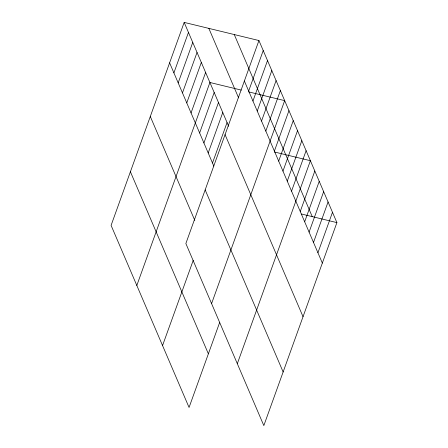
<?xml version="1.0" encoding="UTF-8"?>
<svg xmlns="http://www.w3.org/2000/svg" width="448" height="448" viewBox="0 0 448 448"><rect width="100%" height="100%" fill="white"/><g stroke="black" fill="none" stroke-linecap="round" stroke-linejoin="round"><path stroke-width="0.67" d="M258.938 40.538L185.858 243.527L263.827 425.6L336.907 222.611L258.938 40.538L184.173 22.4L111.093 225.389L189.062 407.462L219.744 322.246M173.897 72.873L188.462 32.413M178.181 82.886L192.746 42.426M182.47 92.898L197.036 52.444M186.76 102.911L201.326 62.457M191.05 112.93L205.615 72.47M136.819 285.471L209.905 82.482L241.265 90.093M199.623 132.955L214.189 92.495M203.913 142.968L218.478 102.514M208.202 152.981L222.768 112.526M212.492 162.999L227.058 122.539M248.662 91.011L263.228 50.551M162.551 345.559L193.234 260.344M252.946 101.024L267.512 60.57M257.236 111.037L271.802 70.582M261.526 121.055L276.091 80.595M265.815 131.068L280.381 90.608M211.585 303.61L284.67 100.621L248.623 91.879M274.389 151.094L288.954 110.639M278.678 161.106L293.244 120.652M282.968 171.125L297.534 130.665M287.258 181.138L301.823 140.678M291.542 191.15L306.107 150.69M237.317 363.698L310.397 160.709L274.355 151.962M300.25 211.484L314.815 171.024M304.668 221.799L319.234 181.339M309.086 232.114L323.652 191.66M313.505 242.435L328.07 201.975M317.923 252.75L332.489 212.296M301.532 214.026L336.907 222.611M234.265 34.552L312.234 216.625M244.373 80.998L322.342 263.066M208.846 28.386L238.594 97.86M184.173 22.4L228.665 126.297M225.064 134.635L303.033 316.702M169.607 62.86L213.83 166.124M205.167 189.896L283.136 371.963M150.298 116.491L194.79 220.388M130.402 171.752L208.37 353.825"/></g></svg>
